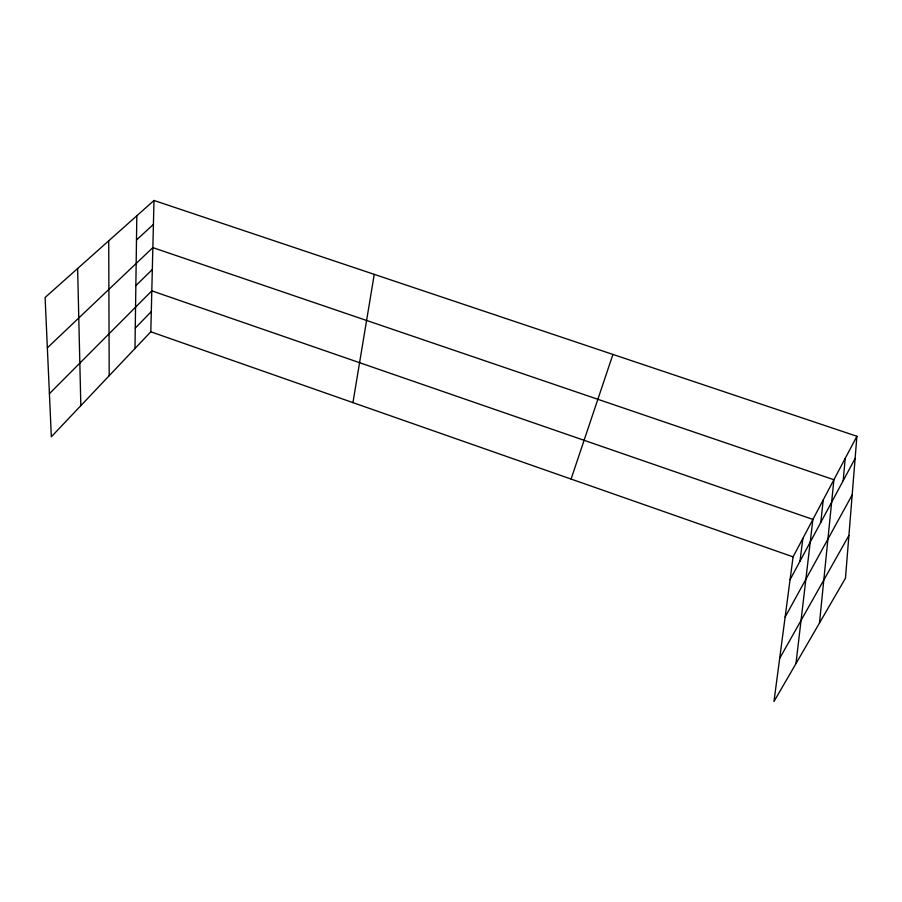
<?xml version="1.0" encoding="UTF-8"?>
<svg xmlns="http://www.w3.org/2000/svg" width="902" height="902" viewBox="0 0 902 902"><rect width="100%" height="100%" fill="white"/><g stroke="black" fill="none" stroke-linecap="round" stroke-linejoin="round"><path stroke-width="1.35" d="M134.984 348.499L136.822 215.77M153.994 200.47L45.1 297.491L51.346 436.771L150.814 331.789L153.994 200.47L856.9 436.275L845.467 578.205L773.972 701.531L793.083 556.861L856.9 436.275M843.19 480.676L845.219 458.351M819.478 623.023L833.899 479.74L152.855 247.61L47.355 347.845M820.775 522.461L823.244 499.877M795.97 663.59L812.894 519.417L151.807 290.85L49.418 393.678M799.995 561.179L802.848 538.404M352.941 402.619L374.251 274.355M571.079 479.063L612.932 354.43M790.062 579.704L855.119 458.442M785.123 617.058L852.176 494.894M779.666 658.37L848.906 535.484M135.266 328.114L151.299 311.596M135.852 285.63L152.325 269.529M136.495 239.977L153.419 224.384M150.814 331.789L793.083 556.861M77.628 268.514L80.83 405.663M108.725 240.8L109.198 375.717"/></g></svg>
